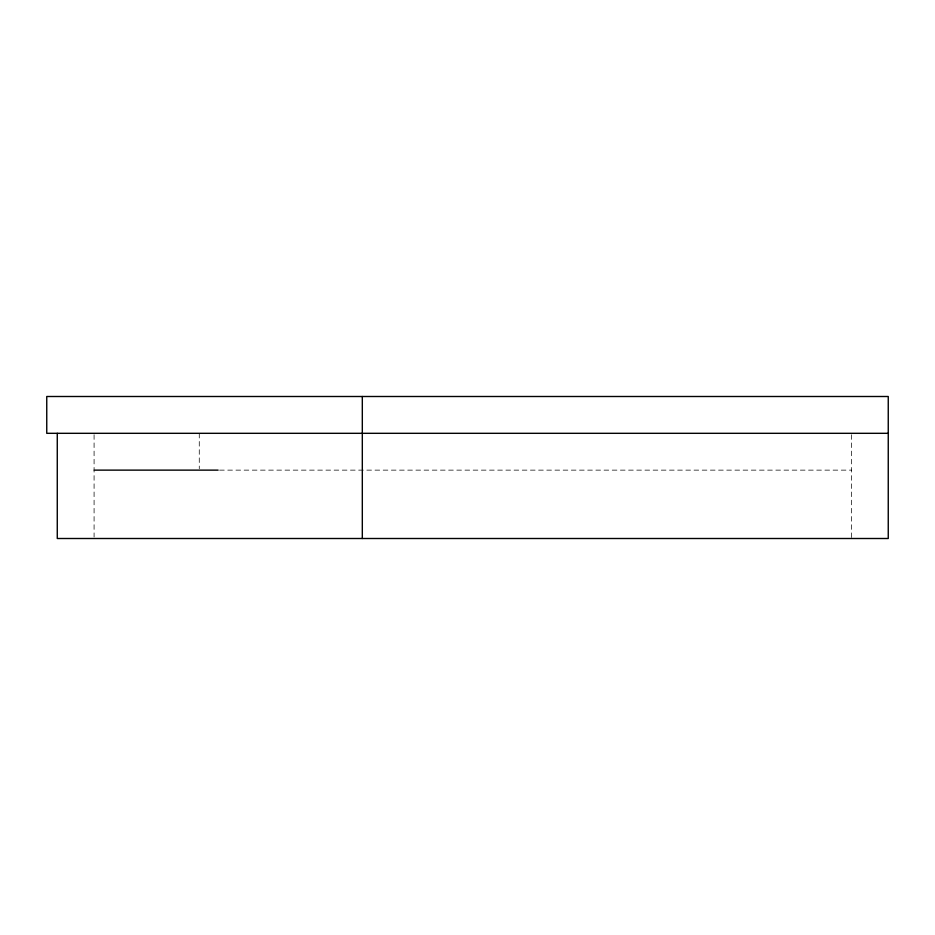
<?xml version="1.0" encoding="UTF-8"?>
<svg xmlns="http://www.w3.org/2000/svg" width="935" height="935" viewBox="0 0 935 935"><rect width="100%" height="100%" fill="white"/><g stroke="black" fill="none" stroke-linecap="round" stroke-linejoin="round"><path stroke-width="0.7" stroke-dasharray="4.67 3.51" d="M219.585 470.13L851.434 470.13M851.434 434.728L851.434 538.502M199.272 433.314L199.272 468.716M94.084 434.728L94.084 537.041"/><path stroke-width="1.4" d="M888.25 433.314L46.75 433.314L46.75 396.498L888.25 396.498L888.25 538.502L57.269 538.502L57.269 433.314M94.084 470.13L218.124 470.13M362.312 396.498L362.312 538.502"/></g></svg>
